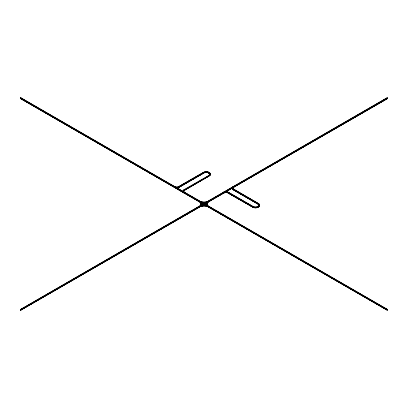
<?xml version="1.0" encoding="UTF-8"?>
<svg xmlns="http://www.w3.org/2000/svg" width="408" height="408" viewBox="0 0 408 408"><rect width="100%" height="100%" fill="white"/><g stroke="black" fill="none" stroke-linecap="round" stroke-linejoin="round"><path stroke-width="0.61" d="M233.376 189.44A3.448 1.989 0 0 1 232.397 187.772L232.448 187.481M232.397 187.772L232.484 187.517A3.442 1.989 0 0 1 233.371 186.629L233.779 187.277L232.932 187.593M232.484 187.935L232.361 188.216A3.448 1.989 0 0 0 233.376 189.853L257.994 204.066M183.177 191.031L183.325 190.781A3.483 2.009 0 0 0 183.059 191.551M200.282 202.149L200.435 202.144M200.506 205.933L201.21 204.76A6.518 3.764 0 0 0 201.21 202.812L200.833 202.174M202.506 206.076L200.445 206.229L199.282 207.198M200.471 206.244L202.496 206.025A6.028 3.483 0 0 1 205.617 206.025L207.376 206.371L206.774 204.739A6.487 3.743 0 0 1 206.81 202.822L207.504 201.639L207.937 201.725L207.279 203.342A5.998 3.463 0 0 0 207.279 205.132M206.774 202.791L207.126 202.195M207.249 202.893L207.932 201.731L207.937 202.139L207.402 202.23M207.091 203.311L207.968 201.7M232.983 187.507L232.739 187.823L387.575 98.43M207.565 202.144L209.131 201.511M232.927 187.787L233.621 187.165L233.335 187.379M207.718 202.011L208.09 201.69M209.1 175.68L209.748 175.195A4.06 2.346 0 0 0 209.105 172.365A4.06 2.346 0 0 0 204.204 171.992L178.459 186.721A2.907 1.678 0 0 1 174.925 186.721L174.231 186.813L174.231 187.287L175.567 187.762L175.16 187.496M209.559 175.578L205.683 177.919M209.559 175.603L184.339 190.271M174.231 187.287L174.706 187.359M174.792 187.298L174.466 187.099L174.609 186.563M184.064 190.454L204.587 178.551M184.498 190.358L184.232 190.531A2.907 1.678 0 0 0 183.733 191.984M258.371 203.459L233.478 189.067A2.943 1.698 0 0 1 233.478 187.002L233.779 186.803L233.351 186.584L233.05 187.252L233.371 187.042M233.218 187.328L233.351 187.058M233.753 187.231L233.478 187.415A2.943 1.698 0 0 0 232.897 188.669M200.491 202.21L200.522 202.465L20.4 98.471L20.4 98.002L20.808 97.762L204 203.526L387.192 97.762L387.6 98.002L387.6 98.471L226.032 191.576L232.58 187.767M20.4 98.471L173.849 186.889M203.414 172.395L178.485 186.767A2.943 1.698 0 0 1 174.904 186.767L174.588 186.609M180.005 186.471L183.835 184.263M184.926 183.631L188.21 181.733L179.454 186.818M189.853 180.785L193.137 178.893M194.228 178.26L195.325 177.628M196.967 176.679L198.064 176.047L196.967 176.71M201.894 173.839L202.985 173.206L201.343 174.18M189.307 181.132L193.137 178.918M194.228 178.291L195.325 177.659M179.556 186.879L203.082 173.267M179.153 187.287L203.77 173.074A3.483 2.009 0 0 1 207.973 172.757A3.483 2.009 0 0 1 209.595 175.017A3.519 2.03 0 0 0 207.993 172.706A3.519 2.03 0 0 0 203.745 173.028L179.127 187.241A3.448 1.989 0 0 1 176.241 187.808L175.884 187.767M208.723 175.486L184.079 189.654A3.483 2.009 0 0 0 183.09 191.337L183.212 191.622A3.442 1.989 0 0 0 184.1 192.51L184.105 192.928L200.624 202.317M209.126 175.664L184.207 190.072A2.943 1.698 0 0 0 184.207 192.137L184.482 192.321M184.238 190.215L187.517 188.287M188.613 187.685L192.443 185.446M193.535 184.844L197.365 182.606M198.461 181.999L201.746 180.076M203.383 179.158L204.479 178.495M205.576 177.893L208.855 175.97M27.173 306.24L20.4 309.998L20.4 309.529L203.592 203.765L203.592 204.235L200.874 202.669M387.192 98.236L387.192 97.762L20.425 309.57L20.782 309.779L387.6 98.002M28.269 305.633L31.589 303.69M33.232 302.772L39.311 299.232M40.397 298.63L41.499 297.998M43.151 297.039L47.037 294.77M48.113 294.178L49.24 293.495M50.317 292.903L52 291.904M53.076 291.312L54.759 290.312M55.83 289.721L56.967 289.037M58.038 288.451L59.726 287.446M60.792 286.86L61.929 286.171M62.995 285.585L64.688 284.58M65.754 283.994L69.656 281.714M70.712 281.127L75.169 278.526M75.674 278.266L82.345 274.385M83.39 273.809L89.515 270.244M90.556 269.673L97.237 265.786M98.272 265.22L99.379 264.583M100.48 263.945L104.963 261.329M105.437 261.079L107.171 260.054M108.197 259.488L109.925 258.463M110.951 257.897L112.684 256.867M113.159 256.627L114.893 255.592M115.913 255.036L117.652 254M118.116 253.761L119.86 252.725M120.875 252.169L125.373 249.543M125.832 249.308L139.72 241.261M140.719 240.715L147.441 236.803M148.436 236.257L149.537 235.62M150.639 234.988L155.167 232.341M155.601 232.121L157.371 231.066M158.355 230.53L162.889 227.883M163.317 227.664L165.097 226.608M166.071 226.073L167.856 225.017M168.28 224.803L170.059 223.742M171.034 223.212L175.578 220.555M175.996 220.346L180.545 217.688M180.953 217.484L189.225 212.711M189.368 212.594L197.645 207.815M198.594 207.3L200.404 206.224M202.735 204.908L203.898 204.235M205.688 203.204L206.754 202.557M209.202 201.144L210.319 200.527M211.344 199.905L212.456 199.298M213.491 198.671L218.867 195.595M219.932 194.978L223.502 192.739M226.129 191.398L232.218 187.859M232.657 187.629L233.488 187.155M234.039 186.833L235.691 185.849M236.798 185.242L243.413 181.392M244.514 180.785L247.824 178.847M249.482 177.919L255.546 174.389M256.647 173.782L257.749 173.145M259.406 172.191L263.267 169.932M264.369 169.325L265.47 168.657M267.128 167.734L268.229 167.066M269.331 166.459L270.989 165.475M272.09 164.868L273.192 164.2M274.293 163.593L275.951 162.608M277.052 162.001L278.154 161.333M279.261 160.726L280.913 159.742M282.015 159.135L285.875 156.876M286.977 156.269L293.597 152.419M294.698 151.812L298.008 149.874M299.661 148.946L305.73 145.416M306.831 144.809L313.446 140.959M314.553 140.352L315.654 139.684M317.307 138.761L318.413 138.093M319.515 137.486L321.167 136.501M322.274 135.895L323.376 135.226M324.477 134.62L326.13 133.635M327.236 133.028L328.338 132.36M329.44 131.753L331.097 130.769M332.199 130.162L336.059 127.903M337.161 127.296L338.813 126.312M339.92 125.705L343.781 123.446M344.882 122.839L348.743 120.584M349.845 119.978L355.909 116.443M357.015 115.836L363.63 111.986M364.732 111.379L365.838 110.711M367.491 109.788L368.592 109.12M369.699 108.513L370.801 107.845M372.453 106.922L373.56 106.253M374.661 105.647L376.314 104.662M377.415 104.055L378.522 103.387M379.624 102.78L381.276 101.796M382.383 101.189L386.238 98.935M200.629 206.244L20.655 310.146L200.889 206.269M202.863 204.923L204 204.296L205.122 204.913M204.77 203.821L206.82 202.638M207.407 202.327L224.839 192.265M234.172 186.874L387.6 98.471M20.4 309.529L20.782 310.192L200.807 206.259M204 203.526L204 204.474L201.277 205.989L202.378 205.77M207.203 202.567L204.382 204.194L204.382 203.776M207.463 202.414L224.885 192.357M225.675 191.898L232.468 187.981M204.153 204.382L201.404 205.969L201.404 205.499M204.255 204.326L207.126 202.669M207.437 202.49L224.961 192.372L224.329 192.53M380.827 306.24L387.6 309.998L387.6 309.529L387.192 309.764L20.4 98.002M178.459 187.196L178.786 187.027M178.592 187.267L178.908 187.104L178.592 187.298M184.238 192.862L184.079 192.499L184.508 192.28L184.232 192.097A2.907 1.678 0 0 1 184.232 190.057M200.246 206.346L202.455 205.933A6.191 3.575 0 0 1 205.657 205.933L207.366 206.417L207.366 205.943M224.221 192.423L224.497 192.341M177.592 187.808L178.026 187.721M200.027 201.705L200.461 201.623L201.18 202.847M200.185 202.093L200.736 203.327A6.028 3.483 0 0 1 200.736 205.132M206.652 202.281L205.652 202.475A6.324 3.652 0 0 1 202.378 202.475L201.348 202.276M206.887 202.332L204.015 202.628L201.098 202.322M206.535 205.464L203.204 205.214L200.415 205.739L202.506 205.601A5.998 3.463 0 0 1 205.606 205.601L207.376 205.953M201.287 206.04L202.419 205.861M207.504 206.356L207.963 206.295L207.963 205.821L207.279 204.658A5.998 3.463 0 0 1 207.279 202.868M207.055 206.03L206.535 205.938L387.345 310.121L207.386 206.254L208.718 207.198M225.512 191.745L225.073 191.796A3.442 1.989 0 0 0 223.528 192.311M202.455 205.964L205.657 205.964M175.802 187.343A3.448 1.989 0 0 1 174.257 186.828A3.442 1.989 0 0 0 175.802 187.343L176.241 187.394A3.448 1.989 0 0 0 179.127 186.828L203.77 172.599A3.483 2.009 0 0 1 208.692 172.599A3.483 2.009 0 0 1 208.692 175.445M201.226 201.924L202.327 202.139A6.518 3.764 0 0 0 205.703 202.139L207.815 201.736L207.667 201.486L205.576 201.899A6.028 3.483 0 0 1 202.455 201.899L200.404 201.496L200.262 201.746L202.337 202.154M200.568 202.22L198.869 201.511M207.524 205.709L205.734 205.357A6.487 3.743 0 0 0 202.378 205.357M205.693 205.861L207.182 206.132M200.226 206.321L200.042 205.811M175.496 187.532L175.058 187.471L175.445 187.609M206.774 206.055L207.305 206.203M252.664 206.729L253.49 207.101A4.024 2.326 0 0 0 258.351 206.729A4.06 2.346 0 0 0 259.019 203.888L233.504 189.026A2.907 1.678 0 0 1 233.504 186.981M252.899 207.019L253.654 207.381M252.807 207.08L253.582 207.453A3.845 2.218 0 0 0 257.428 207.453M257.963 203.638A3.483 2.009 0 0 1 257.963 206.479A3.483 2.009 0 0 1 253.042 206.479L228.424 192.265A3.483 2.009 0 0 0 225.507 191.694L225.063 191.745A3.483 2.009 0 0 0 223.502 192.265L223.88 192.989L224.767 192.469A3.121 1.8 0 0 1 227.863 192.704L252.807 207.111M174.588 187.022L174.925 187.196M174.257 187.241L174.593 187.415M233.351 189.424L258.397 203.893M234.707 190.358L238.537 192.601M239.629 193.203L243.459 195.442M244.555 196.044L248.385 198.288M249.482 198.89L250.573 199.553M252.215 200.471L253.312 201.129M254.403 201.731L255.5 202.394M257.142 203.342L258.238 203.975M258.126 204.031L258.708 204.464L233.509 189.781A3.269 1.887 0 0 1 232.657 187.991M233.351 189.899L257.963 204.112A3.483 2.009 0 0 1 258.866 206.05M228.398 192.311L253.016 206.524A3.519 2.03 0 0 0 257.989 206.524A3.519 2.03 0 0 0 257.994 203.653M228.276 192.8L229.373 193.433M231.015 194.381L232.106 195.014M233.203 195.646L234.294 196.279M235.936 197.222L237.033 197.855M238.124 198.487L239.221 199.119M240.863 200.068L241.954 200.7M243.051 201.333L246.335 203.225M247.427 203.857L251.257 206.071M228.179 192.862L252.899 207.045M387.6 309.529L204.408 203.765L204.408 204.235M20.808 97.762L20.808 98.236L20.782 97.808L387.575 309.57L387.192 310.238L206.667 205.953M21.757 98.93L25.617 101.189M26.719 101.796L28.376 102.78M29.478 103.387L30.58 104.055M31.681 104.662L33.339 105.647M34.44 106.253L35.542 106.922M36.643 107.528L38.296 108.513M39.403 109.12L40.504 109.783M42.157 110.711L43.258 111.374M44.365 111.981L50.98 115.831M52.081 116.438L58.145 119.967M59.247 120.574L63.107 122.834M64.209 123.44L68.07 125.7M69.171 126.307L70.824 127.291M71.925 127.898L73.032 128.561M74.134 129.168L75.786 130.152M76.888 130.764L78.545 131.748M79.647 132.355L80.748 133.018M81.85 133.625L83.507 134.609M84.609 135.216L85.711 135.884M86.812 136.491L88.465 137.476M89.571 138.083L90.673 138.751M92.325 139.674L93.427 140.342M94.534 140.949L101.148 144.794M102.25 145.401L108.314 148.935M109.966 149.889L113.276 151.796M114.378 152.403L118.238 154.663M119.34 155.269L120.992 156.254M122.094 156.861L123.201 157.529M124.302 158.136L125.955 159.12M127.056 159.727L130.917 161.986M132.019 162.593L133.676 163.577M134.778 164.184L135.879 164.847M136.981 165.454L140.842 167.714M142.494 168.667L143.596 169.305M144.702 169.912L148.558 172.171M149.66 172.778L150.766 173.441M152.419 174.369L163.445 180.764M164.546 181.371L168.407 183.626M169.509 184.232L171.161 185.217M172.263 185.824L173.369 186.492M176.552 188.302L183.309 192.204M184.309 192.78L188.21 195.065M189.868 196.019L194.499 198.66M194.835 198.885L198.773 201.129M201.231 202.552L202.271 203.179M204.102 204.235L205.265 204.908M209.406 207.3L207.657 206.356M210.355 207.815L218.627 212.594M218.775 212.711L227.047 217.484M227.455 217.688L232.004 220.346M232.422 220.555L236.966 223.212M237.935 223.742L239.72 224.803M240.144 225.017L241.929 226.073M242.903 226.608L244.683 227.664M245.111 227.883L249.645 230.53M250.624 231.066L252.399 232.121M252.833 232.341L257.361 234.988M258.463 235.62L259.565 236.257M260.559 236.803L267.281 240.715M268.28 241.261L282.168 249.308M282.627 249.543L287.125 252.169M288.14 252.725L289.884 253.761M290.348 254L292.087 255.036M293.107 255.592L294.841 256.627M295.315 256.867L297.05 257.897M298.075 258.458L299.804 259.488M300.829 260.054L302.563 261.079M303.037 261.329L307.52 263.945M308.621 264.583L309.728 265.22M310.763 265.786L317.444 269.673M318.485 270.244L324.61 273.809M325.655 274.385L332.326 278.266M332.831 278.526L337.288 281.127M338.344 281.714L342.246 283.994M343.312 284.58L345.005 285.585M346.071 286.171L347.208 286.86M348.274 287.446L349.962 288.451M351.033 289.037L352.17 289.721M353.241 290.312L354.924 291.312M356 291.904L357.683 292.903M358.76 293.495L359.887 294.178M360.963 294.77L364.849 297.039M366.501 297.998L367.603 298.63M368.689 299.232L374.768 302.772M376.411 303.69L379.731 305.633M174.4 187.175L184.079 192.974M201.144 202.618L203.235 203.852M20.425 98.43L200.496 202.394M200.756 202.541L203.618 204.194M204.026 204.428L205.612 205.341M203.847 204.382L205.52 205.351M233.335 189.547L233.611 189.725M233.335 189.572L233.611 189.756M183.947 192.698L184.238 192.887M184.1 192.928L183.212 192.035M258.238 203.944L258.835 204.423M200.313 202.348L200.603 202.842M200.7 203L200.894 203.332L200.002 201.695L200.705 203.363A5.998 3.463 0 0 1 200.705 205.153M207.126 205.331L206.81 204.765L206.81 205.178A6.487 3.743 0 0 1 206.642 203.72M206.963 205.183L206.805 204.714A6.324 3.652 0 0 0 206.963 205.153M207.657 201.44L207.657 201.914M207.468 205.918L207.468 206.392M204.056 205.178L204.056 205.652M200.573 205.979L200.573 206.453L200.537 205.907M200.415 201.45L200.415 201.924M200.073 206.259L200.705 204.683A5.998 3.463 0 0 0 200.705 202.888M20.808 309.764L20.808 310.238M232.484 187.517A3.448 1.989 0 0 1 233.376 186.624M205.693 202.567A6.487 3.743 0 0 1 202.337 202.567M200.894 205.183A6.191 3.575 0 0 0 201.108 204.26A6.191 3.575 0 0 1 200.894 205.153M201.022 205.173A6.324 3.652 0 0 0 201.236 204.23A6.324 3.652 0 0 1 201.022 205.204M201.343 203.74A6.487 3.743 0 0 1 201.18 205.199M207.091 205.132A6.191 3.575 0 0 1 206.933 204.673M202.496 205.612A6.028 3.483 0 0 1 205.617 205.612M184.079 192.499A3.483 2.009 0 0 1 183.177 191.597M183.121 191.367A3.448 1.989 0 0 1 184.105 189.7M184.023 192.387A2.907 1.678 0 0 1 183.855 192.194M179.005 187.165A3.269 1.887 0 0 1 176.695 187.721M207.188 172.431A3.698 2.137 0 0 1 209.437 175.562M206.234 172.36A3.698 2.137 0 0 0 204.382 172.645A3.698 2.137 0 0 1 206.234 172.329M183.274 191.551A3.269 1.887 0 0 1 183.524 190.827M183.712 190.607A3.269 1.887 0 0 1 183.947 190.403M183.524 191.989A3.121 1.8 0 0 1 184.064 190.424M204.311 172.574A3.845 2.218 0 0 1 205.239 172.349M207.228 172.349A3.845 2.218 0 0 1 208.156 172.574M178.255 187.425A3.121 1.8 0 0 1 176.695 187.67M177.444 187.486A2.907 1.678 0 0 1 176.695 187.542A2.943 1.698 0 0 0 177.454 187.476M210.156 173.89A4.06 2.346 0 0 1 209.748 175.669L184.207 190.485A2.943 1.698 0 0 0 183.697 191.959M183.993 192.372A2.943 1.698 0 0 1 183.824 192.168M204.219 172.038A4.024 2.326 0 0 1 209.08 172.411A4.024 2.326 0 0 1 209.717 175.216M207.188 172.406A3.698 2.137 0 0 1 209.437 175.532M210.12 173.864A4.024 2.326 0 0 1 209.717 175.629M232.932 188.695A2.907 1.678 0 0 1 233.504 187.456M233.106 189.348A3.121 1.8 0 0 1 232.927 189.139M232.795 188.914A3.121 1.8 0 0 1 232.927 187.756M258.988 203.924A4.024 2.326 0 0 1 258.351 206.729A4.06 2.346 0 0 1 253.475 207.091M258.988 204.342A4.024 2.326 0 0 1 258.351 207.147A4.024 2.326 0 0 1 253.49 207.514L227.756 192.785A2.943 1.698 0 0 0 224.176 192.785L223.859 192.943L224.196 192.357A2.907 1.678 0 0 1 227.73 192.357L253.016 206.938A3.483 2.009 0 0 0 253.761 207.274M259.218 204.959A3.845 2.218 0 0 1 259.218 206.106M259.019 204.357A4.06 2.346 0 0 1 258.376 207.188A4.06 2.346 0 0 1 253.475 207.565L227.73 192.831A2.907 1.678 0 0 0 224.196 192.831M256.403 207.473A3.483 2.009 0 0 1 254.602 207.473M259.075 204.949A3.698 2.137 0 0 1 258.708 206.57M256.459 207.565A3.698 2.137 0 0 1 254.546 207.565M224.767 192.499A3.121 1.8 0 0 1 227.863 192.734M227.215 192.392A3.269 1.887 0 0 1 227.95 192.637A3.269 1.887 0 0 0 226.807 192.341M227.281 192.296A3.448 1.989 0 0 1 227.684 192.408A3.483 2.009 0 0 0 227.297 192.306M224.176 192.372A2.943 1.698 0 0 1 227.756 192.372M200.251 174.782L199.155 175.415L200.251 174.813M209.947 175.068A3.845 2.218 0 0 0 209.947 173.92A3.845 2.218 0 0 1 209.947 175.042"/></g></svg>
